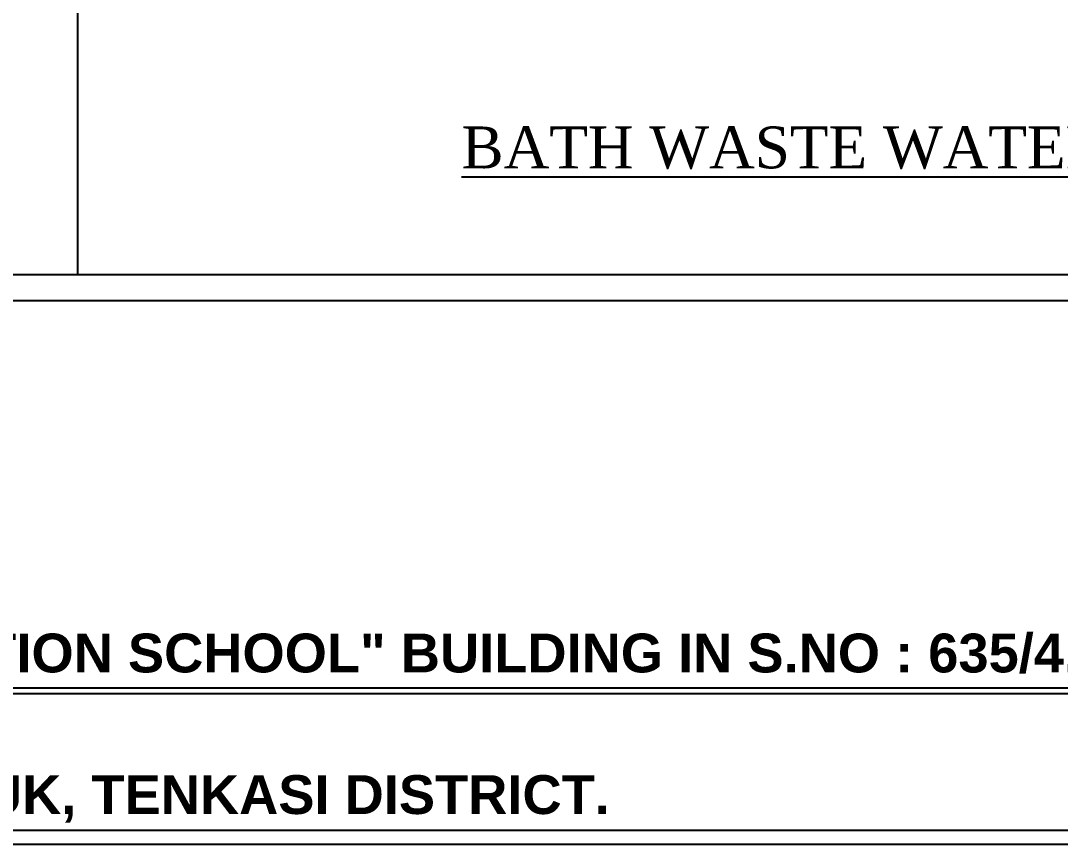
# Model space of a CAD drawing. Header units: metres. Extents: x 0 to 602, y 0 to 196.
# Drawn here: x 423.91 to 431.92, y 70.4 to 76.74 of the extents above; entities that cross this region are included whole.
import ezdxf

# ---------------------------------------------------------------- set-up
doc = ezdxf.new("R2010")
doc.units = ezdxf.units.M
doc.header["$MEASUREMENT"] = 0
doc.styles.add('Ar Bold', font='arialbd.ttf')
doc.styles.add('ROMANTIC', font='romantic.ttf')

msp = doc.modelspace()

# ---------------------------------------------------------------- linework, layer by layer
at = {"color": 6}
for p, q in [((424.3443, 84.9474), (424.3443, 74.7882)), ((400.9278, 71.6047), (434.2737, 71.6047)), ((400.9278, 71.5617), (434.2737, 71.5617)), ((400.7911, 70.5098), (434.2898, 70.5098)), ((400.7911, 70.4003), (434.2865, 70.4003))]:
    msp.add_line(p, q, dxfattribs=at)
at = {"color": 5}
msp.add_line((459.4385, 74.7882), (399.0053, 74.7882), dxfattribs=at)
at = {"color": 8}
msp.add_line((459.6385, 74.5882), (398.8053, 74.5882), dxfattribs=at)

# ---------------------------------------------------------------- texts
at = {"linetype": 'Continuous', "lineweight": -3, "style": 'ROMANTIC'}
msp.add_text('%%UBATH WASTE WATER RECYCLE BED', height=0.32256, dxfattribs=at).set_placement((427.3034, 75.6079))
at = {"style": 'Ar Bold'}
for s, p in [('PLAN SHOWING CONSTRUCTION OF "SRI LAKSHMI -   MATRICULATION SCHOOL" BUILDING IN S.NO : 635/4, 635/5,  ', (410.0223, 71.7239)), (' 635/6, 636/1 & 636/2, ARIYANAYAGIPURAM VILLAGE, ARIYANAYAGIPURAM PANCHAYAT, KADAYANALLUR TALUK, TENKASI DISTRICT.', (400.8786, 70.633))]:
    msp.add_text(s, height=0.29925, dxfattribs=at).set_placement(p)

doc.saveas('drawing.dxf')
